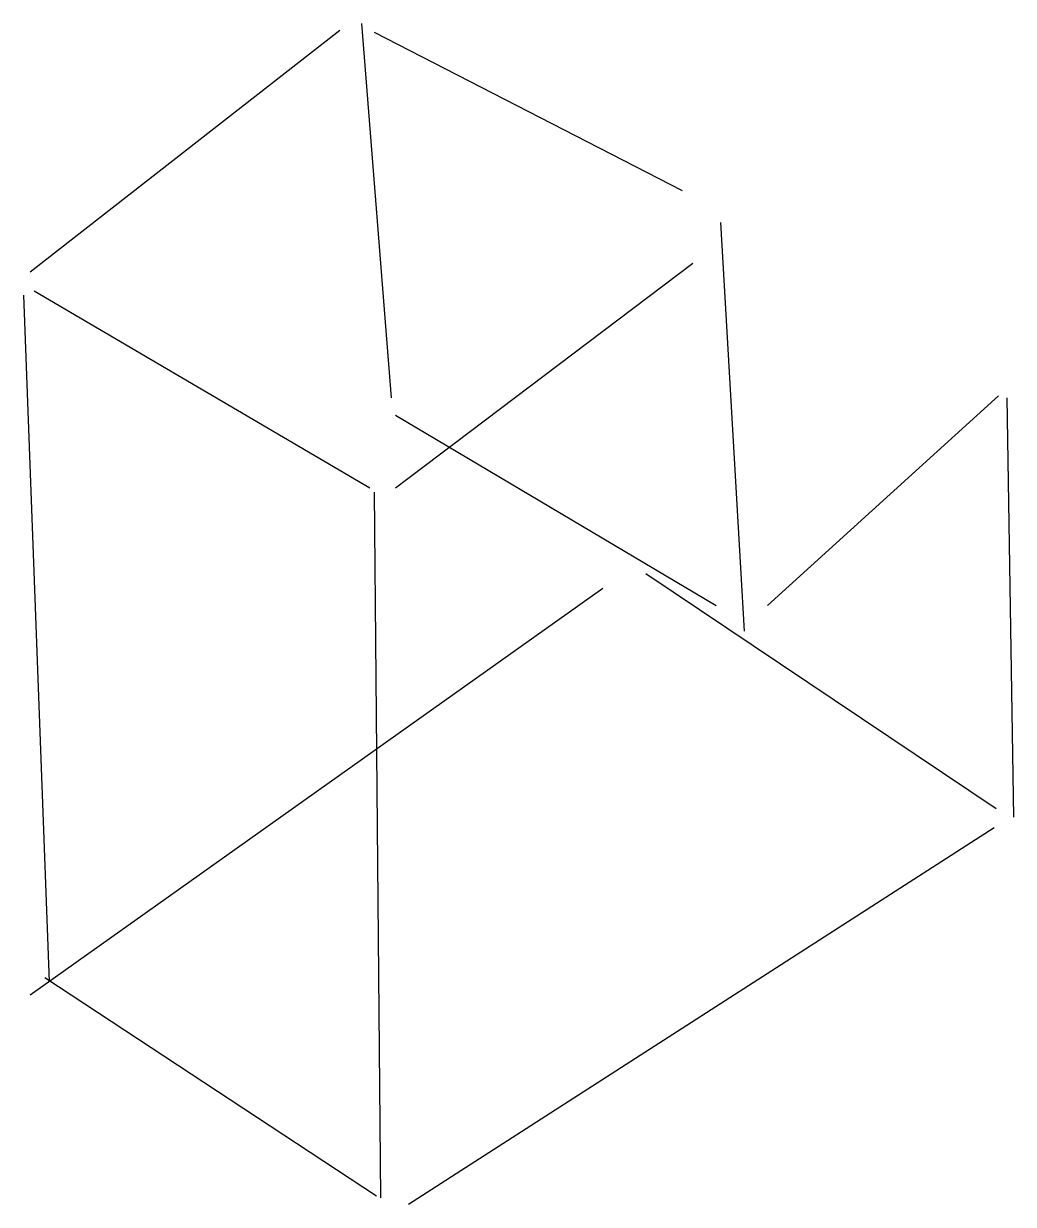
# Model space of a CAD drawing. Header units: metres. Extents: x -84 to 72, y -99 to 88.
import ezdxf

# ---------------------------------------------------------------- set-up
doc = ezdxf.new("R2010")
doc.units = ezdxf.units.M

msp = doc.modelspace()

# ---------------------------------------------------------------- linework, layer by layer
at = {"color": 0, "linetype": 'CONTINUOUS'}
for p, q in [((-83.28123, 48.313249), (-34.292271, 86.490852)), ((-30.913722, 87.504416), (-26.183754, 28.379811)), ((-28.886593, 86.152997), (19.764511, 61.151735)), ((25.845899, 56.083912), (29.562303, -8.446372)), ((-25.508044, 14.189905), (21.453785, 49.664669)), ((-82.605521, 45.272555), (-29.562303, 14.189905)), ((-84.294795, 44.596845), (-80.240536, -63.854574)), ((33.278707, -4.392114), (69.767035, 28.717666)), ((71.118454, 28.379811), (72.132019, -37.839748)), ((-25.508044, 25.676972), (25.170189, -4.392114)), ((-28.886593, 13.514196), (-27.873028, -97.977918)), ((14.020978, 0.67571), (69.42918, -36.488328)), ((-83.28123, -65.881703), (7.26388, -1.689274)), ((69.091325, -39.529022), (-23.480915, -98.991483)), ((-80.916246, -63.178864), (-28.548738, -97.640063))]:
    msp.add_line(p, q, dxfattribs=at)

doc.saveas('drawing.dxf')
